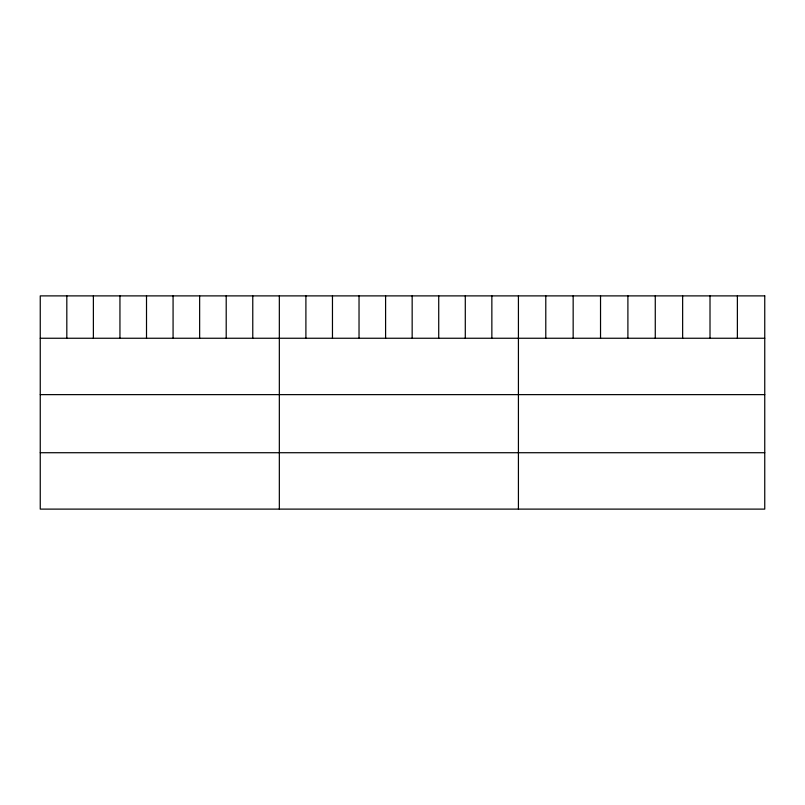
<?xml version="1.0" encoding="UTF-8"?>
<svg xmlns="http://www.w3.org/2000/svg" width="805" height="805" viewBox="0 0 805 805"><rect width="100%" height="100%" fill="white"/><g stroke="black" fill="none" stroke-linecap="round" stroke-linejoin="round"><path stroke-width="1.21" d="M40.25 338.251L764.75 338.251M40.25 394.631L764.75 394.631M40.25 452.722L764.75 452.722M737.38 295.888L737.38 338.251M710.01 295.888L710.01 338.251M682.64 295.888L682.64 338.251M655.27 295.888L655.27 338.251M627.9 295.888L627.9 338.251M600.53 295.888L600.53 338.251M573.16 295.888L573.16 338.251M545.79 295.888L545.79 338.251M518.42 295.888L518.42 509.112M491.855 295.888L491.855 338.251M465.29 295.888L465.29 338.251M438.725 295.888L438.725 338.251M412.16 295.888L412.16 338.251M385.595 295.888L385.595 338.251M359.03 295.888L359.03 338.251M332.465 295.888L332.465 338.251M305.9 295.888L305.9 338.251M279.335 295.888L279.335 509.112M252.77 295.888L252.77 338.251M226.205 295.888L226.205 338.251M199.64 295.888L199.64 338.251M173.075 295.888L173.075 338.251M146.51 295.888L146.51 338.251M119.945 295.888L119.945 338.251M93.38 295.888L93.38 338.251M66.815 295.888L66.815 338.251M764.75 295.888L40.25 295.888L40.25 509.112L764.75 509.112L764.75 295.888"/></g></svg>
